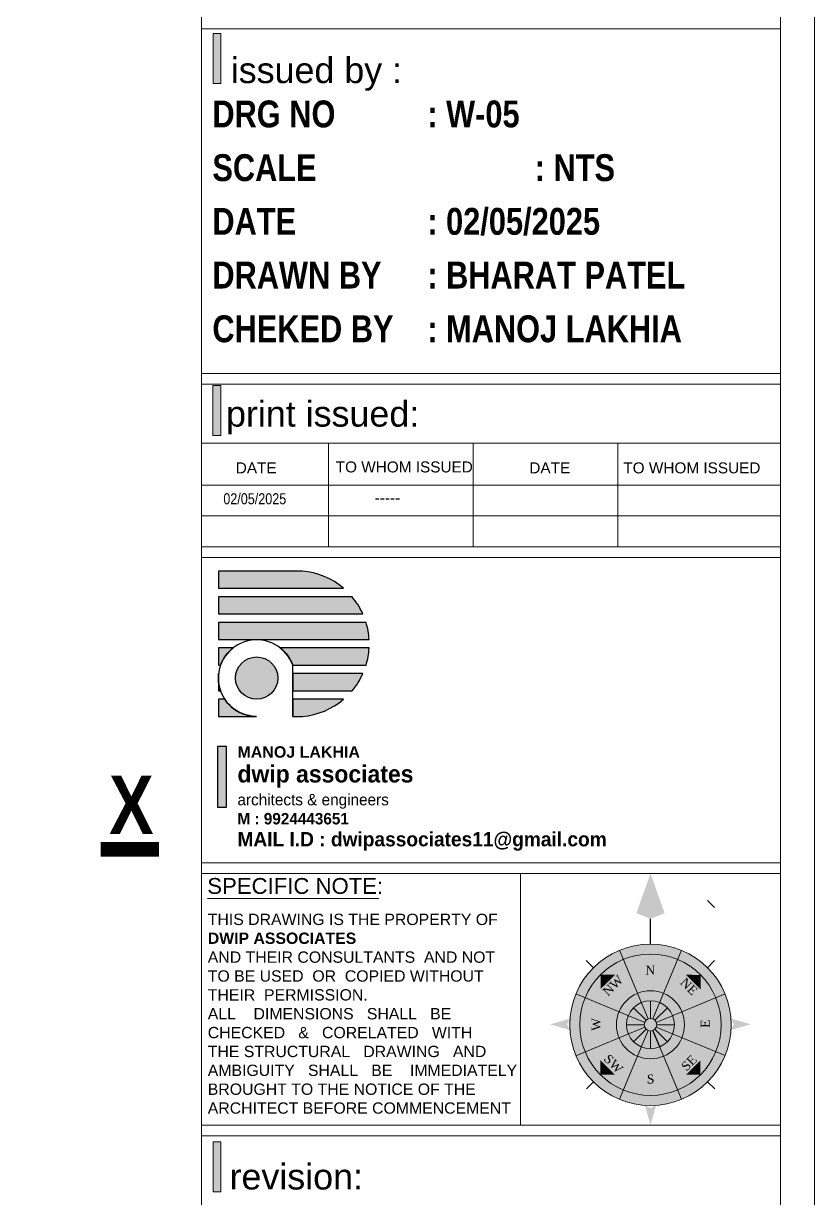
# Model space of a CAD drawing. Header units: millimetres. Extents: x 56222 to 154870, y -176352 to -121287.
# Drawn here: x 149520.9 to 149683.7, y -175321.3 to -175079.4 of the extents above; entities that cross this region are included whole.
import ezdxf
from ezdxf.enums import TextEntityAlignment as Align

# ---------------------------------------------------------------- set-up
doc = ezdxf.new("R2010")
doc.units = ezdxf.units.MM
doc.header["$MEASUREMENT"] = 0
for name, color, linetype, lineweight in [('plot boundary', 26, 'Continuous', 30), ('SECTION', 7, 'Continuous', 9), ('STAIRCASE', 45, 'Continuous', 25), ('X_SHEET', 7, 'Continuous', 9)]:
    doc.layers.add(name, color=color, linetype=linetype, lineweight=lineweight)
doc.styles.add("Cn_BT_0'-0", font='swissc.ttf')
doc.styles.add('DUTCH801', font='dutcheb.ttf', dxfattribs={"height": 6.5})
doc.styles.add('KATHA', font='swissc.ttf')
doc.styles.get("Standard").update_dxf_attribs({"font": 'arial.ttf', "height": 6})

# ---------------------------------------------------------------- blocks, each defined once
blk = doc.blocks.new('NORTH')
h = blk.add_hatch(color=9)
h.set_gradient(color1=(201, 201, 201), color2=(237, 237, 237), one_color=1, tint=0.9300000071525574, name='SPHERICAL')
edge = h.paths.add_edge_path()
edge.add_arc((329168.3621632035, -156620.0577519589), 24.14051075117318, 0, 360)
at = {"layer": 'X_SHEET'}
for color, points in [(224, [(329168.3937840788, -156574.8264257577), (329168.3734990569, -156588.3563374316), (329164.1479372866, -156586.6587594029)]), (230, [(329172.604132083, -156586.6714375416), (329168.3734990569, -156588.3563374316), (329168.3937840788, -156574.8264257577)]), (47, [(329165.3133689479, -156601.9569072046), (329168.3621632043, -156598.9172412079), (329171.4018292008, -156601.9660354646)]), (47, [(329153.429538835, -156609.3919497874), (329153.4359934898, -156605.0867582552), (329157.7411850221, -156605.0932129096)]), (47, [(329179.0279653758, -156605.1251275897), (329183.333156908, -156605.1315822445), (329183.3267022532, -156609.4367737767)]), (47, [(329147.2216738365, -156620.0292261466), (329150.2704680939, -156616.9895601498), (329150.2613398336, -156623.078020403)]), (47, [(329186.4538796975, -156623.0974179562), (329186.4630079575, -156617.0089577027), (329189.502673954, -156620.0577519591)]), (224, [(329143.4240205843, -156619.9287936278), (329144.2671044365, -156618.2362868549), (329138.3503037065, -156619.9364005112)]), (230, [(329144.2721756926, -156621.6187647733), (329143.4240205843, -156619.9287936278), (329138.3503037065, -156619.9364005112)]), (230, [(329192.4521507145, -156621.6187647733), (329193.3003058228, -156619.9287936278), (329198.3740227006, -156619.9364005112)]), (224, [(329193.3003058228, -156619.9287936278), (329192.4572219706, -156618.2362868549), (329198.3740227006, -156619.9364005112)]), (47, [(329153.3911695001, -156634.9839216731), (329153.3976241551, -156630.6787301413), (329157.6963610327, -156634.9903763278)]), (47, [(329178.9831413864, -156635.0222910077), (329183.2947875729, -156630.7235541302), (329183.2883329185, -156635.0287456625)]), (47, [(329171.3792621133, -156638.1585729527), (329165.2908018605, -156638.149444693), (329168.3304678571, -156641.1982389501)]), (230, [(329166.6755984594, -156644.1335473365), (329168.3655696049, -156644.9817024448), (329168.3579627215, -156650.0554193226)]), (224, [(329168.3655696049, -156644.9817024448), (329170.0580763778, -156644.1386185926), (329168.3579627215, -156650.0554193226)])]:
    blk.add_hatch(color=color, dxfattribs=at).paths.add_polyline_path(points)
at = {"color": 254, "lineweight": 5}
for p, q in [((329185.432082057, -156582.8466500555), (329187.5534024005, -156584.9679703991)), ((329168.3621632035, -156618.1806475668), (329168.3621632035, -156612.8824246743)), ((329167.0348499589, -156618.7304387143), (329163.2884406234, -156614.9840293787)), ((329169.6894764482, -156618.7304387143), (329173.4358857837, -156614.9840293787)), ((329166.4850588114, -156620.0577519589), (329161.186835919, -156620.0577519589)), ((329170.2392675956, -156620.0577519589), (329175.5374904882, -156620.0577519589)), ((329167.0348499589, -156621.3850652036), (329163.2884406234, -156625.1314745391)), ((329168.3621632035, -156621.934856351), (329168.3621632035, -156627.2330792435)), ((329169.6894764482, -156621.3850652036), (329173.4358857837, -156625.1314745391))]:
    blk.add_line(p, q, dxfattribs=at)
at = {"color": 250, "lineweight": 9}
for p, q in [((329167.6438264519, -156618.3235336306), (329159.1239896908, -156597.7548281713)), ((329169.0804999553, -156618.3235336306), (329177.6003367161, -156597.7548281712)), ((329151.3035802034, -156602.9878331054), (329149.1822598599, -156600.8665127618)), ((329185.432082057, -156602.9878331054), (329187.5534024005, -156600.8665127618)), ((329146.0592394161, -156610.8195784457), (329166.6279448753, -156619.3394152072)), ((329170.0963815318, -156619.3394152072), (329190.665086991, -156610.8195784457)), ((329146.0592394161, -156629.2959254722), (329166.6279448753, -156620.7760887106)), ((329159.1239896906, -156642.3606757465), (329167.643826452, -156621.7919702872)), ((329177.6003367164, -156642.3606757465), (329169.0804999552, -156621.7919702872)), ((329170.0963815318, -156620.7760887106), (329190.665086991, -156629.2959254722)), ((329151.3035802034, -156637.1276708124), (329149.1822598599, -156639.248991156)), ((329185.432082057, -156637.1276708124), (329187.5534024005, -156639.248991156))]:
    blk.add_line(p, q, dxfattribs=at)
at = {"color": 1}
blk.add_line((329171.108042077, -156626.6868899763), (329169.0804999553, -156621.7919702872), dxfattribs=at)
at = {"lineweight": 9}
for radius in [24.14051075117318, 21.14051075117984, 10.17532728460417, 7.17532728461083, 1.877104392100591]:
    blk.add_circle((329168.3621632035, -156620.0577519589), radius, dxfattribs=at)
at = {"layer": 'X_SHEET', "color": 29, "linetype": 'Continuous', "lineweight": 25}
blk.add_line((329168.3621632035, -156595.9172412077), (329168.3734990569, -156588.3563374316), dxfattribs=at)
at = {"layer": 'X_SHEET', "color": 26, "linetype": 'ByBlock', "lineweight": -2, "style": 'DUTCH801'}
for s, rotation, p in [('N', 359.9140980894007, (329168.303544484, -156602.3570721998)), ('NW', 44.91409808832454, (329156.1914607405, -156607.3916111174)), ('SE', 44.91409808832454, (329178.9328209858, -156630.5113682479)), ('S', 359.9140980894007, (329168.4133798605, -156634.9479959616))]:
    blk.add_text(s, height=2.7, rotation=rotation, dxfattribs=at).set_placement(p, align=Align.TOP_CENTER)
for s, rotation, p in [('NE', 314.9140980888976, (329178.9289929538, -156609.5513213008)), ('W', 89.91409808963222, (329153.4522928761, -156619.9590685183)), ('E', 89.91409808963222, (329186.0556431458, -156619.7610153191)), ('SW', 314.9140980888976, (329156.3279463934, -156632.6537724308))]:
    blk.add_text(s, height=2.7, rotation=rotation, dxfattribs=at).set_placement(p, align=Align.CENTER)
blk = doc.blocks.new('logo')
at = {"layer": 'STAIRCASE', "linetype": 'Continuous', "ltscale": 15}
h = blk.add_hatch(color=0, dxfattribs=at)
edge = h.paths.add_edge_path()
edge.add_line((52190.17701092365, -8438.837444591703), (52131.53455873378, -8438.837444591703))
edge.add_line((52131.53455873378, -8438.837444591703), (52131.53455873378, -8450.837444591703))
edge.add_line((52131.53455873378, -8450.837444591703), (52219.13353665334, -8450.837444591703))
edge.add_arc((52186.07938607487, -8489.66187546931), 50.98934499907119, 49.58975698155604, 85.39060465791819)
edge = h.paths.add_edge_path()
edge.add_line((52225.03581458451, -8456.763395546865), (52131.53455873378, -8456.763395546865))
edge.add_line((52131.53455873378, -8456.763395546865), (52131.53455873378, -8468.763395546865))
edge.add_line((52131.53455873378, -8468.763395546865), (52232.58924352859, -8468.763395546865))
edge.add_arc((52186.07938607487, -8489.66187546932), 50.98934499907353, 24.19602448674761, 40.1808997135473)
edge = h.paths.add_edge_path()
edge.add_line((52234.82091538775, -8474.689346502026), (52131.53455873378, -8474.689346502026))
edge.add_line((52131.53455873378, -8474.689346502026), (52131.53455873378, -8486.689346502026))
edge.add_line((52131.53455873378, -8486.689346502026), (52236.98201248032, -8486.689346502026))
edge.add_arc((52186.07938607487, -8489.661875469319), 50.98934499907579, 3.342070423068783, 17.07602453624784)
edge = h.paths.add_edge_path()
edge.add_line((52236.98312466052, -8492.615297457187), (52174.84297450418, -8492.615297457187))
edge.add_arc((52158.31490960281, -8513.686848498464), 26.78035086904048, 19.80006977347449, 51.890136656870425, ccw=False)
edge.add_line((52183.51201567423, -8504.615297457187), (52234.82678061332, -8504.615297457187))
edge.add_arc((52186.07938607487, -8489.66187546931), 50.98934499906755, 342.9464344103156, 356.6794360763926)
edge = h.paths.add_edge_path()
edge.add_line((52232.59782423588, -8510.541248412348), (52183.51201567423, -8510.541248412348))
edge.add_line((52183.51201567423, -8510.541248412348), (52183.51201567423, -8522.541248412348))
edge.add_line((52183.51201567423, -8522.541248412348), (52225.0519422947, -8522.541248412348))
edge.add_arc((52186.07938607487, -8489.66187546933), 50.98934499906079, 319.847196360396, 335.8275113473365)
edge = h.paths.add_edge_path()
edge.add_line((52219.15596601582, -8528.46719936751), (52183.51201567423, -8528.46719936751))
edge.add_line((52183.51201567423, -8528.46719936751), (52183.51201567423, -8540.46719936751))
edge.add_line((52183.51201567423, -8540.46719936751), (52190.40747653529, -8540.46719936751))
edge.add_arc((52186.07938607487, -8489.661875469317), 50.98934499906522, 274.8692539683935, 310.44335165766)
edge = h.paths.add_edge_path()
edge.add_line((52135.98268130251, -8528.46719936751), (52131.53455873377, -8528.46719936751))
edge.add_line((52131.53455873377, -8528.46719936751), (52131.53455873377, -8540.46719936751))
edge.add_line((52131.53455873377, -8540.46719936751), (52158.31490960281, -8540.46719936751))
edge.add_arc((52158.31490960281, -8513.686848498468), 26.78035086904129, 213.4981649148924, 270, ccw=False)
edge = h.paths.add_edge_path()
edge.add_line((52131.53455873377, -8513.686848498492), (52131.53455873377, -8522.541248412348))
edge.add_line((52131.53455873377, -8522.541248412348), (52133.04067776811, -8522.541248412348))
edge.add_arc((52158.31490960281, -8513.686848498477), 26.78035086904143, 180.0000000000311, 199.3070467286024, ccw=False)
edge = h.paths.add_edge_path()
edge.add_line((52131.71994028967, -8510.541248412348), (52131.53455873377, -8510.541248412348))
edge.add_line((52131.53455873377, -8510.541248412348), (52131.53455873377, -8513.686848498484))
edge.add_arc((52158.31490960281, -8513.686848498512), 26.78035086904129, 173.2545084101257, 179.9999999999416, ccw=False)
edge = h.paths.add_edge_path()
edge.add_line((52141.78684470145, -8492.615297457187), (52131.53455873378, -8492.615297457187))
edge.add_line((52131.53455873378, -8492.615297457187), (52131.53455873377, -8504.615297457187))
edge.add_line((52131.53455873377, -8504.615297457187), (52133.11780353139, -8504.615297457187))
edge.add_arc((52158.31490960281, -8513.686848498464), 26.7803508690404, 128.1098633431295, 160.1999302265254, ccw=False)
edge = h.paths.add_edge_path()
edge.add_arc((52158.31490960281, -8513.686848498468), 14.78035086904056, 0, 360)
at = {"layer": 'STAIRCASE', "color": 0, "linetype": 'Continuous', "ltscale": 15}
blk.add_line((52183.51201567423, -8540.46719936751), (52183.51201567423, -8504.615297457187), dxfattribs=at)
for points in [[(52190.17701092365, -8438.837444591703), (52131.53455873378, -8438.837444591703), (52131.53455873378, -8450.837444591703), (52219.13353665334, -8450.837444591703, 0.157493798181066)], [(52225.03581458451, -8456.763395546865), (52131.53455873378, -8456.763395546865), (52131.53455873378, -8468.763395546865), (52232.58924352859, -8468.763395546865, 0.06986049528061673)], [(52234.82091538775, -8474.689346502026), (52131.53455873378, -8474.689346502026), (52131.53455873378, -8486.689346502026), (52236.98201248032, -8486.689346502026, 0.05999751561566156)], [(52141.78684470145, -8492.615297457187), (52131.53455873378, -8492.615297457187), (52131.53455873377, -8504.615297457187), (52133.11780353139, -8504.615297457187, -0.1409416100228862)], [(52236.98312466052, -8492.615297457187), (52174.84297450418, -8492.615297457187, -0.1409416100228862), (52183.51201567423, -8504.615297457187), (52234.82678061332, -8504.615297457187, 0.05999334482245701)], [(52131.71994028967, -8510.541248412348), (52131.53455873377, -8510.541248412348), (52131.53455873377, -8513.686848498484, -0.02944126149860299)], [(52131.53455873377, -8513.686848498492), (52131.53455873377, -8522.541248412348), (52133.04067776811, -8522.541248412348, -0.08444273766313098)], [(52232.59782423588, -8510.541248412348), (52183.51201567423, -8510.541248412348), (52183.51201567423, -8522.541248412348), (52225.0519422947, -8522.541248412348, 0.06984050039736454)], [(52135.98268130251, -8528.46719936751), (52131.53455873377, -8528.46719936751), (52131.53455873377, -8540.46719936751), (52158.31490960281, -8540.46719936751, -0.251655065199232)], [(52219.15596601582, -8528.46719936751), (52183.51201567423, -8528.46719936751), (52183.51201567423, -8540.46719936751), (52190.40747653529, -8540.46719936751, 0.1564800313930307)]]:
    blk.add_lwpolyline(points, format="xyb", close=True, dxfattribs=at)
blk.add_circle((52158.31490960281, -8513.686848498468), 14.78035086904056, dxfattribs=at)
blk.add_arc((52158.31490960281, -8513.686848498468), 26.78035086904056, 19.8000697734819, 270, dxfattribs=at)

msp = doc.modelspace()

# ---------------------------------------------------------------- hatches: boundary and pattern name
at = {"layer": 'STAIRCASE', "linetype": 'Continuous', "ltscale": 15}
msp.add_hatch(color=251, dxfattribs=at).paths.add_polyline_path([(149560.8835294351, -175228.1735744374), (149562.604382124, -175228.1735744374), (149562.604382124, -175240.7588153094), (149560.8835294351, -175240.7588153094)])
at = {"layer": 'X_SHEET', "ltscale": 0.25}
h = msp.add_hatch(color=0, dxfattribs=at)
h.dxf.hatch_style = 1
h.paths.add_polyline_path([(149561.511477703, -175081.4387278057), (149559.9094178088, -175081.4387278057), (149559.9094178088, -175091.7429378899), (149561.511477703, -175091.7429378899)])
h = msp.add_hatch(color=0, dxfattribs=at)
h.dxf.hatch_style = 1
h.paths.add_polyline_path([(149561.5080459131, -175153.9116431219), (149559.9059860188, -175153.9116431219), (149559.9059860188, -175164.2158532062), (149561.5080459131, -175164.2158532062)])
h = msp.add_hatch(color=0, dxfattribs=at)
h.dxf.hatch_style = 1
h.paths.add_polyline_path([(149561.5114337036, -175309.6021894665), (149559.9093738094, -175309.6021894665), (149559.9093738094, -175319.9063995509), (149561.5114337036, -175319.9063995509)])

# ---------------------------------------------------------------- linework, layer by layer
at = {"layer": 'plot boundary', "color": 251, "ltscale": 0.25}
msp.add_lwpolyline([(149560.8835294351, -175228.1735744374), (149562.604382124, -175228.1735744374), (149562.604382124, -175240.7588153094), (149560.8835294351, -175240.7588153094)], close=True, dxfattribs=at)
at = {"layer": 'SECTION', "color": 5}
msp.add_lwpolyline([(148949.816072272, -175247.8723230751, 12, 12, 0), (148949.816072272, -175250.8723230751, 0, 0, 0), (149542.7873739717, -175250.8723230751, 12, 12, 0), (149542.7873739717, -175247.8723230751, 12, 12, 0)], format="xyseb", dxfattribs=at)
at = {"layer": 'X_SHEET', "color": 0, "linetype": 'Continuous', "lineweight": 9}
for p, q in [((149557.5625869932, -175165.7343265281), (149676.701814029, -175165.7343265281)), ((149583.6985368552, -175165.7343265281), (149583.6985368552, -175187.09919891)), ((149613.4748090263, -175165.7343265281), (149613.4748090263, -175187.09919891)), ((149643.2403488376, -175165.7343265281), (149643.2403488376, -175187.09919891)), ((149676.701814029, -175174.3886288124), (149557.5632442069, -175174.3886288124)), ((149676.701814029, -175180.743913861), (149557.5639188798, -175180.743913861))]:
    msp.add_line(p, q, dxfattribs=at)
at = {"layer": 'X_SHEET', "linetype": 'Continuous'}
msp.add_line((149558.7423296488, -175259.5515159405), (149594.0590386797, -175259.5515159405), dxfattribs=at)
at = {"layer": 'X_SHEET'}
for points in [[(149683.7051922731, -175422.2562703941), (148916.5568237953, -175422.2562703941), (148916.5568237953, -174887.3234599112), (149683.7051922731, -174887.3234599112)], [(149676.7051922731, -175415.2562703941), (148923.5568237953, -175415.2562703941), (148923.5568237953, -174894.3234599112), (149676.7051922731, -174894.3234599112)], [(149557.5645935526, -174894.3234599112), (149676.7051564602, -174894.3234599112), (149676.7052740065, -175415.2562703941), (149557.5647110989, -175415.2562703941)], [(149557.5645935526, -175080.4656260732), (149676.7052018196, -175080.4656260732), (149676.7052018196, -175151.4411206284), (149557.5645935526, -175151.4411206284)], [(149557.5645935526, -175187.09919891), (149676.701814029, -175187.09919891), (149676.701814029, -175153.648678712), (149557.5645935526, -175153.648678712)], [(149557.5645935526, -175189.3067569936), (149676.7052018196, -175189.3067569936), (149676.7052018196, -175252.1751862862), (149557.5645935526, -175252.1751862862)], [(149623.2055593337, -175306.1601797867), (149557.5645935526, -175306.1601797867), (149557.5645935526, -175254.3827443698), (149623.2055593345, -175254.3827443698)], [(149557.5645935526, -175306.1601797867), (149676.7052018196, -175306.1601797867), (149676.7052018196, -175254.3827443698), (149557.5645935526, -175254.3827443698)], [(149557.5645935526, -175308.3677378702), (149676.7052018196, -175308.3677378702), (149676.7052018196, -175337.0411493627), (149557.5645935526, -175337.0411493627)]]:
    msp.add_lwpolyline(points, close=True, dxfattribs=at)
at = {"layer": 'X_SHEET', "color": 0, "ltscale": 0.25}
for points in [[(149559.9094178088, -175081.4387278059), (149561.511477703, -175081.4387278059), (149561.511477703, -175091.7429378901), (149559.9094178088, -175091.7429378901)], [(149559.9059860188, -175153.9116431219), (149561.5080459131, -175153.9116431219), (149561.5080459131, -175164.2158532063), (149559.9059860188, -175164.2158532063)], [(149559.9093738094, -175309.6021894666), (149561.5114337036, -175309.6021894666), (149561.5114337036, -175319.9063995511), (149559.9093738094, -175319.9063995511)]]:
    msp.add_lwpolyline(points, close=True, dxfattribs=at)

# ---------------------------------------------------------------- block references
at = {"xscale": 0.688264134949701, "yscale": 0.688264134949701, "zscale": 0.688264134949701, "rotation": 0.02728220468809862}
msp.add_blockref('NORTH', (-76956.1325010886, -67597.43484750457), dxfattribs=at)
at = {"layer": 'STAIRCASE', "color": 251, "linetype": 'Continuous', "xscale": 0.2942633925413247, "yscale": 0.2942633925413247, "zscale": 0.2942633925413247}
msp.add_blockref('logo', (134220.6082952879, -172708.8740128578), dxfattribs=at)

# ---------------------------------------------------------------- texts
at = {"layer": 'plot boundary', "color": 251, "ltscale": 0.25, "insert": (149564.9427954849, -175228.1735744374), "char_height": 3.531160710809478, "attachment_point": 1}
msp.add_mtext('{\\fArial|b1|i0|c0|p34;\\H0.6667x;MANOJ LAKHIA\\fBankGothic Lt BT|b1|i0|c0|p34;\\P\\fBankGothic Md BT|b1|i0|c0|p34;\\H1.5x;dwip associates\\P\\fBankGothic Lt BT|b0|i0|c0|p34;\\H0.6667x;architects & engineers\\P\\fStylus BT|b1|i0|c0|p34;\\H0.9999x;M : 9924443651\\P\\H1.25x;MAIL I.D : dwipassociates11@gmail.com}', dxfattribs=at)
at = {"layer": 'SECTION', "color": 5, "insert": (149538.5110209283, -175246.2336671957), "char_height": 12, "attachment_point": 7, "line_spacing_factor": 1.157142857142857, "style": "Cn_BT_0'-0"}
msp.add_mtext('{\\fSwis721 Cn BT|b1|i0|c0|p34;X}', dxfattribs=at)
at = {"layer": 'X_SHEET', "color": 0, "ltscale": 0.25, "char_height": 5.280172871963283, "attachment_point": 1}
for s, insert in [('issued by :', (149563.5642914401, -175086.3454283696)), ('{\\fArial|b0|i0|c0|p34;print issued:}', (149562.5869425305, -175157.0794316925))]:
    msp.add_mtext(s, dxfattribs=dict(at, insert=insert))
at = {"layer": 'X_SHEET', "color": 0, "linetype": 'Continuous', "insert": (149559.7788637596, -175095.216860802), "char_height": 5.5286672042278, "attachment_point": 1, "line_spacing_factor": 1.2, "style": "Cn_BT_0'-0"}
msp.add_mtext('\\A1;{\\fSwis721 Cn BT|b1|i0|c0|p34;DRG NO ^I: W-05\\PSCALE ^I^I: NTS\\PDATE ^I^I: 02/05/2025\\P\\A0;DRAWN BY ^I: BHARAT PATEL\\PCHEKED BY ^I: MANOJ LAKHIA}', dxfattribs=at)
at = {"layer": 'X_SHEET', "color": 0, "linetype": 'Continuous', "attachment_point": 1}
for s, insert, char_height in [('{\\fArial|b0|i0|c0|p34;TO WHOM ISSUED}', (149585.1668885623, -175169.5342677879), 2.258419395243443), ('{\\fArial|b0|i0|c0|p34;DATE}', (149564.5995397495, -175169.728603578), 2.258419395243443), ('{\\fArial|b0|i0|c0|p34;DATE}', (149625.0071693219, -175169.728603578), 2.258419395243443), ('{\\fArial|b0|i0|c0|p34;TO WHOM ISSUED}', (149644.3629333642, -175169.728603578), 2.258419395243443), ('{\\fArial|b0|i0|c0|p34;-----}', (149593.1883051812, -175175.8895528366), 2.258419395243443), ('THIS DRAWING IS THE PROPERTY OF \\P{\\fArial|b1|i0|c0|p34;\\C59;DWIP ASSOCIATES\\C29; \\fArial|b0|i0|c0|p34;\\P}AND THEIR CONSULTANTS  AND NOT \\PTO BE USED  OR  COPIED WITHOUT \\PTHEIR  PERMISSION.\\PALL    DIMENSIONS   SHALL   BE   \\PCHECKED   &   CORELATED   WITH   \\PTHE STRUCTURAL   DRAWING   AND   \\PAMBIGUITY   SHALL   BE    IMMEDIATELY \\PBROUGHT TO THE NOTICE OF THE \\PARCHITECT BEFORE COMMENCEMENT', (149558.8317823472, -175262.6504288376), 2.330296609741346)]:
    msp.add_mtext(s, dxfattribs=dict(at, insert=insert, char_height=char_height))
at = {"layer": 'X_SHEET', "color": 0, "linetype": 'Continuous', "insert": (149562.0332276041, -175176.0838886267), "char_height": 2.258419395243443, "attachment_point": 1, "style": 'KATHA'}
msp.add_mtext('02/05/2025', dxfattribs=at)
at = {"layer": 'X_SHEET', "linetype": 'Continuous', "insert": (149558.726734134, -175255.3014729581), "char_height": 3.262161348684978, "attachment_point": 1}
msp.add_mtext('SPECIFIC NOTE:', dxfattribs=at)
at = {"layer": 'X_SHEET', "color": 29, "ltscale": 0.25, "insert": (149563.3128669101, -175314.150395022), "char_height": 5.280172871963283, "attachment_point": 1}
msp.add_mtext('{\\C0;revision:}', dxfattribs=at)

doc.saveas('drawing.dxf')
